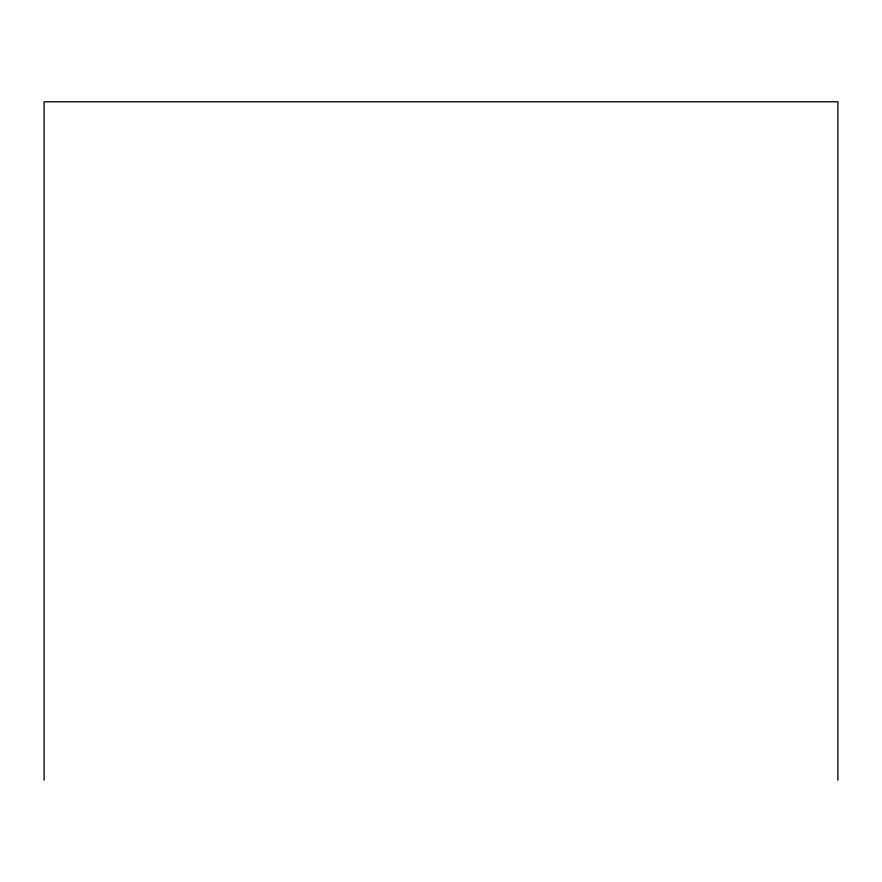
<?xml version="1.0" encoding="UTF-8"?>
<svg xmlns="http://www.w3.org/2000/svg" width="882" height="882" viewBox="0 0 882 882"><rect width="100%" height="100%" fill="white"/><g stroke="black" fill="none" stroke-linecap="round" stroke-linejoin="round"><path stroke-width="1.32" d="M837.9 780.206L837.9 101.794L44.1 101.794L44.1 780.206"/></g></svg>
